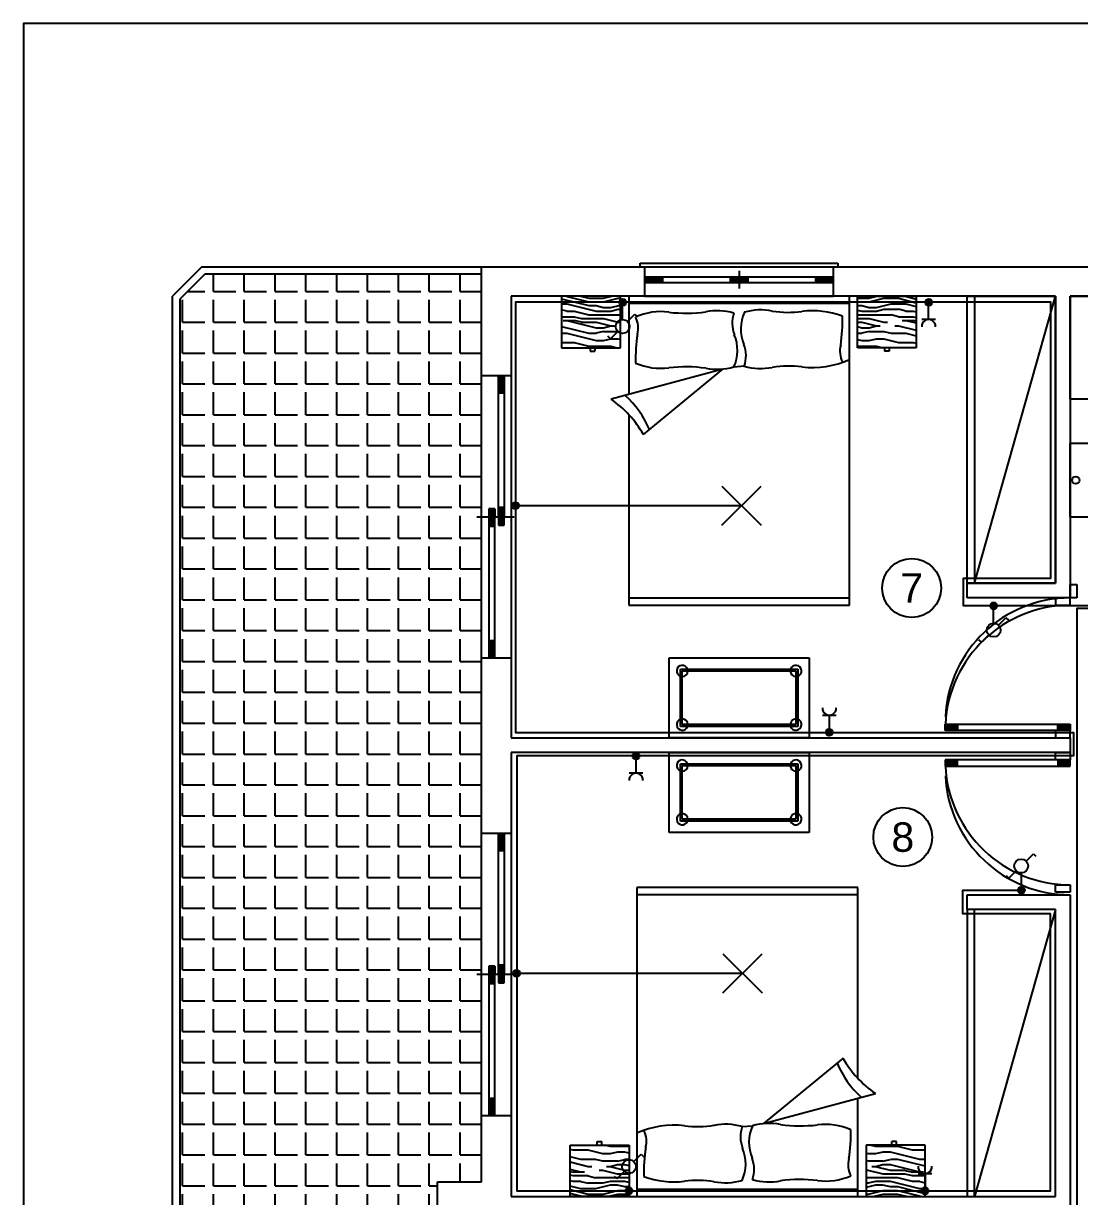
# Model space of a CAD drawing. Header units: millimetres. Extents: x 10 to 1430, y 10 to 287.
# Drawn here: x 10 to 162.5, y 117.6 to 287 of the extents above; entities that cross this region are included whole.
import ezdxf
from ezdxf.enums import TextEntityAlignment as Align

# ---------------------------------------------------------------- set-up
doc = ezdxf.new("R2010")
doc.units = ezdxf.units.MM
doc.header["$MEASUREMENT"] = 0
for name, color, linetype in [('Bathroom', 253, 'Continuous'), ('Doors', 253, 'Continuous'), ('Furnitures', 253, 'Continuous'), ('Label', 10, 'Continuous'), ('Walls', 253, 'Continuous'), ('Windows', 253, 'Continuous')]:
    doc.layers.add(name, color=color, linetype=linetype)
doc.styles.get("Standard").update_dxf_attribs({"font": 'arial.ttf'})

# ---------------------------------------------------------------- blocks, each defined once
blk = doc.blocks.new('Cnnection Point')
h = blk.add_hatch(color=256)
h.dxf.hatch_style = 1
h.paths.add_polyline_path([(222.61, 128.46, 1), (223.61, 128.46, 1)])
blk.add_circle((223.11, 128.46), 0.5)
blk = doc.blocks.new('Alle Retour')
for points in [[(0.71, 0.71), (1.77, 1.77)], [(1.77, 1.77), (2.12, 1.41)], [(-1.77, -1.77), (-2.12, -1.41)], [(-0.71, -0.71), (-1.77, -1.77)], [(0, -1), (0, -3)]]:
    blk.add_lwpolyline(points)
blk.add_circle((0, 0), 1)
blk.add_blockref('Cnnection Point', (-223.11, -131.96))
blk = doc.blocks.new('Socket')
for points in [[(217.26, 126.17), (219.26, 126.17)], [(218.26, 126.17), (218.26, 124.17)]]:
    blk.add_lwpolyline(points)
blk.add_arc((218.26, 127.17), 1, 177.864, 2.136)
blk.add_blockref('Cnnection Point', (-4.86, -4.79))

msp = doc.modelspace()

# ---------------------------------------------------------------- hatches: boundary and pattern name
at = {"layer": 'Bathroom'}
h = msp.add_hatch(dxfattribs=at)
h.set_pattern_fill('ANGLE', color=256, scale=0.6375, style=0)
h.set_pattern_definition([(0, (838.9515, -1.0475), (0, 4.452937), [3.2385, -1.214438]), (90, (838.9515, -1.0475), (-4.452937, 3e-16), [3.2385, -1.214438])])
h.paths.add_polyline_path([(76.15, 250.81), (36.21, 250.81), (32.58, 247.18), (32.58, 52.2), (36.21, 48.57), (69.77, 48.57), (69.77, 119.76), (76.15, 119.76)])
at = {"layer": 'Furnitures'}
h = msp.add_hatch(dxfattribs=at)
h.set_pattern_fill('PANEL', color=256, scale=10.625, angle=720, style=0, pattern_type=2)
h.set_pattern_definition([(360, (309.444, 231.644), (8e-15, 10.625), [2.125, -3.1875, 1.0625, -4.25]), (360, (316.881, 231.91), (8e-15, 10.625), [2.125, -8.5]), (360, (315.819, 232.441), (8e-15, 10.625), [1.0625, -9.5625]), (360, (309.975, 232.707), (8e-15, 10.625), [0.53125, -7.4375, 0.53125, -2.125]), (360, (313.694, 233.238), (8e-15, 10.625), [2.125, -3.1875, 0.53125, -4.78125]), (360, (311.038, 233.504), (8e-15, 10.625), [1.59375, -9.03125]), (360, (313.694, 233.769), (8e-15, 10.625), [3.1875, -7.4375]), (360, (310.506, 234.035), (8e-15, 10.625), [2.125, -8.5]), (360, (314.756, 234.3), (8e-15, 10.625), [5.3125, -5.3125]), (360, (311.569, 234.832), (8e-15, 10.625), [1.0625, -3.1875, 2.125, -4.25]), (360, (319.006, 235.097), (8e-15, 10.625), [2.125, -8.5]), (360, (316.881, 235.363), (8e-15, 10.625), [1.0625, -9.5625]), (360, (314.756, 235.629), (8e-15, 10.625), [1.0625, -9.5625]), (360, (309.444, 235.894), (8e-15, 10.625), [2.125, -8.5]), (360, (314.756, 236.16), (8e-15, 10.625), [2.125, -8.5]), (360, (314.756, 236.691), (8e-15, 10.625), [2.125, -2.125, 2.125, -4.25]), (360, (312.631, 237.222), (8e-15, 10.625), [1.0625, -5.3125, 2.125, -2.125]), (360, (314.756, 237.488), (8e-15, 10.625), [3.1875, -7.4375]), (360, (314.756, 238.019), (8e-15, 10.625), [2.125, -8.5]), (360, (310.506, 238.285), (8e-15, 10.625), [3.1875, -4.25, 1.0625, -2.125]), (360, (310.506, 238.816), (8e-15, 10.625), [5.3125, -5.3125]), (360, (316.881, 239.082), (8e-15, 10.625), [1.0625, -9.5625]), (360, (313.694, 239.347), (8e-15, 10.625), [2.125, -8.5]), (360, (311.569, 239.613), (8e-15, 10.625), [1.0625, -4.25, 1.0625, -4.25]), (360, (310.506, 239.879), (8e-15, 10.625), [1.0625, -3.1875, 2.125, -4.25]), (360, (312.631, 240.144), (8e-15, 10.625), [1.0625, -5.3125, 1.0625, -3.1875]), (360, (314.756, 240.41), (8e-15, 10.625), [3.1875, -7.4375]), (360, (310.506, 240.941), (8e-15, 10.625), [2.125, -8.5]), (360, (315.819, 241.207), (8e-15, 10.625), [1.0625, -9.5625]), (360, (317.944, 241.472), (8e-15, 10.625), [1.0625, -9.5625]), (14.0362, (316.8815, 232.441), (10.625, -4e-10), [1.09438, -42.71362]), (14.0362, (317.944, 234.8317), (10.625, -4e-10), [1.09438, -42.71362]), (14.0362, (316.8815, 241.2067), (10.625, -4e-10), [1.09438, -42.71362]), (14.0362, (313.694, 237.2223), (10.625, -4e-10), [1.09438, -42.71362]), (14.0362, (315.819, 238.816), (10.625, -4e-10), [1.09438, -42.71362]), (14.0362, (316.8815, 238.0192), (10.625, -4e-10), [1.09438, -42.71362]), (14.0362, (311.569, 239.8785), (10.625, -4e-10), [1.09438, -42.71362]), (14.0362, (315.819, 239.3473), (10.625, -4e-10), [1.09438, -42.71362]), (14.0362, (317.944, 235.363), (10.625, -4e-10), [2.18875, -41.61925]), (14.0362, (316.8815, 236.1598), (10.625, -4e-10), [2.18875, -41.61925]), (14.0362, (316.8815, 236.691), (10.625, -4e-10), [2.18875, -41.61925]), (165.9638, (313.694, 233.238), (-10.625, -4e-10), [1.09438, -2.18875, 1.09438, -39.4305]), (165.9638, (311.569, 234.8317), (-10.625, -4e-10), [1.09438, -42.71362]), (165.9638, (311.569, 239.613), (-10.625, -4e-10), [2.18875, -41.61925]), (194.0362, (316.8815, 231.9098), (-10.625, 4e-10), [1.09437, -42.71362]), (345.9638, (319.0065, 231.9098), (10.625, 4e-10), [1.09438, -42.71362]), (345.9638, (315.819, 235.6285), (10.625, 4e-10), [1.09438, -42.71362]), (345.9638, (317.944, 237.488), (10.625, 4e-10), [1.09438, -42.71362]), (345.9638, (313.694, 238.2848), (10.625, 4e-10), [1.09438, -42.71362]), (345.9638, (312.6315, 239.613), (10.625, 4e-10), [1.09438, -42.71362]), (345.9638, (313.694, 240.1442), (10.625, 4e-10), [1.09438, -42.71362]), (345.9638, (313.694, 238.2848), (10.625, 4e-10), [1.09438, -42.71362]), (345.9638, (316.8815, 239.8785), (10.625, 4e-10), [4.3775, -39.4305]), (345.9638, (310.5065, 232.7067), (10.625, 4e-10), [4.3775, -39.4305]), (345.9638, (311.569, 233.5035), (10.625, 4e-10), [4.3775, -39.4305]), (345.9638, (312.6315, 234.0348), (10.625, 4e-10), [1.09438, -2.18875, 2.18875, -38.33612]), (345.9638, (312.6315, 234.8317), (10.625, 4e-10), [2.18875, -2.18875, 2.18875, -37.24175]), (345.9638, (311.569, 235.8942), (10.625, 4e-10), [4.3775, -39.4305]), (345.9638, (310.5065, 236.691), (10.625, 4e-10), [4.3775, -39.4305]), (345.9638, (310.5065, 237.2223), (10.625, 4e-10), [4.3775, -39.4305]), (345.9638, (317.944, 240.4098), (10.625, 4e-10), [1.09438, -42.71362]), (345.9638, (319.0065, 241.4723), (10.625, 2e-06), [2.18875, -41.61925]), (345.9638, (312.6315, 240.941), (10.625, 2e-06), [2.18875, -41.61925]), (345.9638, (311.569, 231.6442), (10.625, 2e-07), [4.3775, -39.4305]), (345.9638, (317.944, 239.0817), (10.625, 2e-07), [3.28313, -40.52487]), (345.9638, (319.0065, 238.2848), (10.625, 2e-07), [6.56625, -37.24175])])
h.paths.add_polyline_path([(96.19, 240.19), (96.19, 247.62), (87.68, 247.62), (87.68, 240.19)])
h = msp.add_hatch(dxfattribs=at)
h.set_pattern_fill('PANEL', color=256, scale=10.625, angle=720, style=0, pattern_type=2)
h.set_pattern_definition([(360, (305.283, 231.644), (8e-15, 10.625), [2.125, -3.1875, 1.0625, -4.25]), (360, (312.72, 231.91), (8e-15, 10.625), [2.125, -8.5]), (360, (311.658, 232.441), (8e-15, 10.625), [1.0625, -9.5625]), (360, (305.814, 232.707), (8e-15, 10.625), [0.53125, -7.4375, 0.53125, -2.125]), (360, (309.533, 233.238), (8e-15, 10.625), [2.125, -3.1875, 0.53125, -4.78125]), (360, (306.877, 233.504), (8e-15, 10.625), [1.59375, -9.03125]), (360, (309.533, 233.769), (8e-15, 10.625), [3.1875, -7.4375]), (360, (306.345, 234.035), (8e-15, 10.625), [2.125, -8.5]), (360, (310.595, 234.3), (8e-15, 10.625), [5.3125, -5.3125]), (360, (307.408, 234.832), (8e-15, 10.625), [1.0625, -3.1875, 2.125, -4.25]), (360, (314.845, 235.097), (8e-15, 10.625), [2.125, -8.5]), (360, (312.72, 235.363), (8e-15, 10.625), [1.0625, -9.5625]), (360, (310.595, 235.629), (8e-15, 10.625), [1.0625, -9.5625]), (360, (305.283, 235.894), (8e-15, 10.625), [2.125, -8.5]), (360, (310.595, 236.16), (8e-15, 10.625), [2.125, -8.5]), (360, (310.595, 236.691), (8e-15, 10.625), [2.125, -2.125, 2.125, -4.25]), (360, (308.47, 237.222), (8e-15, 10.625), [1.0625, -5.3125, 2.125, -2.125]), (360, (310.595, 237.488), (8e-15, 10.625), [3.1875, -7.4375]), (360, (310.595, 238.019), (8e-15, 10.625), [2.125, -8.5]), (360, (306.345, 238.285), (8e-15, 10.625), [3.1875, -4.25, 1.0625, -2.125]), (360, (306.345, 238.816), (8e-15, 10.625), [5.3125, -5.3125]), (360, (312.72, 239.082), (8e-15, 10.625), [1.0625, -9.5625]), (360, (309.533, 239.347), (8e-15, 10.625), [2.125, -8.5]), (360, (307.408, 239.613), (8e-15, 10.625), [1.0625, -4.25, 1.0625, -4.25]), (360, (306.345, 239.879), (8e-15, 10.625), [1.0625, -3.1875, 2.125, -4.25]), (360, (308.47, 240.144), (8e-15, 10.625), [1.0625, -5.3125, 1.0625, -3.1875]), (360, (310.595, 240.41), (8e-15, 10.625), [3.1875, -7.4375]), (360, (306.345, 240.941), (8e-15, 10.625), [2.125, -8.5]), (360, (311.658, 241.207), (8e-15, 10.625), [1.0625, -9.5625]), (360, (313.783, 241.472), (8e-15, 10.625), [1.0625, -9.5625]), (14.0362, (312.7203, 232.441), (10.625, -4e-10), [1.09438, -42.7136]), (14.0362, (313.7828, 234.8317), (10.625, -4e-10), [1.09438, -42.7136]), (14.0362, (312.7203, 241.2067), (10.625, -4e-10), [1.09438, -42.7136]), (14.0362, (309.5328, 237.2223), (10.625, -4e-10), [1.0944, -42.7136]), (14.0362, (311.6578, 238.816), (10.625, -4e-10), [1.0944, -42.7136]), (14.0362, (312.7203, 238.0192), (10.625, -4e-10), [1.09438, -42.7136]), (14.0362, (307.4078, 239.8785), (10.625, -4e-10), [1.0944, -42.7136]), (14.0362, (311.6578, 239.3473), (10.625, -4e-10), [1.0944, -42.7136]), (14.0362, (313.7828, 235.363), (10.625, -4e-10), [2.18875, -41.61925]), (14.0362, (312.7203, 236.1598), (10.625, -4e-10), [2.18875, -41.61925]), (14.0362, (312.7203, 236.691), (10.625, -4e-10), [2.18875, -41.61925]), (165.9638, (309.5328, 233.238), (-10.625, -4e-10), [1.09438, -2.18875, 1.09438, -39.4305]), (165.9638, (307.4078, 234.8317), (-10.625, -4e-10), [1.0944, -42.7136]), (165.9638, (307.4078, 239.613), (-10.625, -4e-10), [2.18875, -41.61925]), (194.0362, (312.7203, 231.9098), (-10.625, 4e-10), [1.09437, -42.7136]), (345.9638, (314.8453, 231.9098), (10.625, 4e-10), [1.09438, -42.7136]), (345.9638, (311.6578, 235.6285), (10.625, 4e-10), [1.0944, -42.7136]), (345.9638, (313.7828, 237.488), (10.625, 4e-10), [1.09438, -42.7136]), (345.9638, (309.5328, 238.2848), (10.625, 4e-10), [1.0944, -42.7136]), (345.9638, (308.4703, 239.613), (10.625, 4e-10), [1.0944, -42.7136]), (345.9638, (309.5328, 240.1442), (10.625, 4e-10), [1.0944, -42.7136]), (345.9638, (309.5328, 238.2848), (10.625, 4e-10), [1.0944, -42.7136]), (345.9638, (312.7203, 239.8785), (10.625, 4e-10), [4.3775, -39.4305]), (345.9638, (306.3453, 232.7067), (10.625, 4e-10), [4.3775, -39.4305]), (345.9638, (307.4078, 233.5035), (10.625, 4e-10), [4.3775, -39.4305]), (345.9638, (308.4703, 234.0348), (10.625, 4e-10), [1.09438, -2.18875, 2.18875, -38.33612]), (345.9638, (308.4703, 234.8317), (10.625, 4e-10), [2.18875, -2.18875, 2.18875, -37.24175]), (345.9638, (307.4078, 235.8942), (10.625, 4e-10), [4.3775, -39.4305]), (345.9638, (306.3453, 236.691), (10.625, 4e-10), [4.3775, -39.4305]), (345.9638, (306.3453, 237.2223), (10.625, 4e-10), [4.3775, -39.4305]), (345.9638, (313.7828, 240.4098), (10.625, 4e-10), [1.09438, -42.7136]), (345.9638, (314.8453, 241.4723), (10.625, 2e-06), [2.18875, -41.61925]), (345.9638, (308.4703, 240.941), (10.625, 2e-06), [2.18875, -41.61925]), (345.9638, (307.4078, 231.6442), (10.625, 2e-07), [4.3775, -39.4305]), (345.9638, (313.7828, 239.0817), (10.625, 2e-07), [3.28313, -40.52487]), (345.9638, (314.8453, 238.2848), (10.625, 2e-07), [6.56625, -37.24175])])
h.paths.add_polyline_path([(138.92, 247.62), (130.42, 247.62), (130.42, 240.19), (138.92, 240.19)])
h = msp.add_hatch(dxfattribs=at)
h.set_pattern_fill('PANEL', color=256, scale=10.625, angle=540, style=0, pattern_type=2)
h.set_pattern_definition([(180, (-77.426, 133.614), (-7e-15, -10.625), [2.125, -3.1875, 1.0625, -4.25]), (180, (-84.863, 133.348), (-7e-15, -10.625), [2.125, -8.5]), (180, (-83.8, 132.817), (-7e-15, -10.625), [1.0625, -9.5625]), (180, (-77.957, 132.551), (-7e-15, -10.625), [0.53125, -7.4375, 0.53125, -2.125]), (180, (-81.676, 132.02), (-7e-15, -10.625), [2.125, -3.1875, 0.53125, -4.78125]), (180, (-79.019, 131.754), (-7e-15, -10.625), [1.59375, -9.03125]), (180, (-81.676, 131.489), (-7e-15, -10.625), [3.1875, -7.4375]), (180, (-78.488, 131.223), (-7e-15, -10.625), [2.125, -8.5]), (180, (-82.738, 130.958), (-7e-15, -10.625), [5.3125, -5.3125]), (180, (-79.55, 130.426), (-7e-15, -10.625), [1.0625, -3.1875, 2.125, -4.25]), (180, (-86.988, 130.161), (-7e-15, -10.625), [2.125, -8.5]), (180, (-84.863, 129.895), (-7e-15, -10.625), [1.0625, -9.5625]), (180, (-82.738, 129.63), (-7e-15, -10.625), [1.0625, -9.5625]), (180, (-77.426, 129.364), (-7e-15, -10.625), [2.125, -8.5]), (180, (-82.738, 129.098), (-7e-15, -10.625), [2.125, -8.5]), (180, (-82.738, 128.567), (-7e-15, -10.625), [2.125, -2.125, 2.125, -4.25]), (180, (-80.613, 128.036), (-7e-15, -10.625), [1.0625, -5.3125, 2.125, -2.125]), (180, (-82.738, 127.77), (-7e-15, -10.625), [3.1875, -7.4375]), (180, (-82.738, 127.239), (-7e-15, -10.625), [2.125, -8.5]), (180, (-78.488, 126.973), (-7e-15, -10.625), [3.1875, -4.25, 1.0625, -2.125]), (180, (-78.488, 126.442), (-7e-15, -10.625), [5.3125, -5.3125]), (180, (-84.863, 126.176), (-7e-15, -10.625), [1.0625, -9.5625]), (180, (-81.676, 125.911), (-7e-15, -10.625), [2.125, -8.5]), (180, (-79.55, 125.645), (-7e-15, -10.625), [1.0625, -4.25, 1.0625, -4.25]), (180, (-78.488, 125.38), (-7e-15, -10.625), [1.0625, -3.1875, 2.125, -4.25]), (180, (-80.613, 125.114), (-7e-15, -10.625), [1.0625, -5.3125, 1.0625, -3.1875]), (180, (-82.738, 124.848), (-7e-15, -10.625), [3.1875, -7.4375]), (180, (-78.488, 124.317), (-7e-15, -10.625), [2.125, -8.5]), (180, (-83.8, 124.051), (-7e-15, -10.625), [1.0625, -9.5625]), (180, (-85.926, 123.786), (-7e-15, -10.625), [1.0625, -9.5625]), (194.0362, (-84.863, 132.817), (-10.625, 4e-10), [1.09438, -42.7136]), (194.0362, (-85.9255, 130.4263), (-10.625, 4e-10), [1.09438, -42.7136]), (194.0362, (-84.863, 124.0513), (-10.625, 4e-10), [1.09438, -42.7136]), (194.0362, (-81.6755, 128.0357), (-10.625, 4e-10), [1.0944, -42.7136]), (194.0362, (-83.8005, 126.442), (-10.625, 4e-10), [1.0944, -42.7136]), (194.0362, (-84.863, 127.2388), (-10.625, 4e-10), [1.09438, -42.7136]), (194.0362, (-79.5505, 125.3795), (-10.625, 4e-10), [1.0944, -42.7136]), (194.0362, (-83.8005, 125.9107), (-10.625, 4e-10), [1.0944, -42.7136]), (194.0362, (-85.9255, 129.895), (-10.625, 4e-10), [2.18875, -41.61925]), (194.0362, (-84.863, 129.0982), (-10.625, 4e-10), [2.18875, -41.61925]), (194.0362, (-84.863, 128.567), (-10.625, 4e-10), [2.18875, -41.61925]), (345.9638, (-81.6755, 132.02), (10.625, 4e-10), [1.09438, -2.18875, 1.09438, -39.4305]), (345.9638, (-79.5505, 130.4263), (10.625, 4e-10), [1.0944, -42.7136]), (345.9638, (-79.5505, 125.645), (10.625, 4e-10), [2.18875, -41.61925]), (14.0362, (-84.863, 133.3482), (10.625, -4e-10), [1.09438, -42.7136]), (165.9638, (-86.988, 133.3482), (-10.625, -4e-10), [1.09438, -42.7136]), (165.9638, (-83.8005, 129.6295), (-10.625, -4e-10), [1.0944, -42.7136]), (165.9638, (-85.9255, 127.77), (-10.625, -4e-10), [1.09438, -42.7136]), (165.9638, (-81.6755, 126.9732), (-10.625, -4e-10), [1.0944, -42.7136]), (165.9638, (-80.613, 125.645), (-10.625, -4e-10), [1.0944, -42.7136]), (165.9638, (-81.6755, 125.1138), (-10.625, -4e-10), [1.0944, -42.7136]), (165.9638, (-81.6755, 126.9732), (-10.625, -4e-10), [1.0944, -42.7136]), (165.9638, (-84.863, 125.3795), (-10.625, -4e-10), [4.3775, -39.4305]), (165.9638, (-78.488, 132.5513), (-10.625, -4e-10), [4.3775, -39.4305]), (165.9638, (-79.5505, 131.7545), (-10.625, -4e-10), [4.3775, -39.4305]), (165.9638, (-80.613, 131.2232), (-10.625, -4e-10), [1.09438, -2.18875, 2.18875, -38.33612]), (165.9638, (-80.613, 130.4263), (-10.625, -4e-10), [2.18875, -2.18875, 2.18875, -37.24175]), (165.9638, (-79.5505, 129.3638), (-10.625, -4e-10), [4.3775, -39.4305]), (165.9638, (-78.488, 128.567), (-10.625, -4e-10), [4.3775, -39.4305]), (165.9638, (-78.488, 128.0357), (-10.625, -4e-10), [4.3775, -39.4305]), (165.9638, (-85.9255, 124.8482), (-10.625, -4e-10), [1.09438, -42.7136]), (165.9638, (-86.988, 123.7857), (-10.625, -2e-06), [2.18875, -41.61925]), (165.9638, (-80.613, 124.317), (-10.625, -2e-06), [2.18875, -41.61925]), (165.9638, (-79.5505, 133.6138), (-10.625, -2e-07), [4.3775, -39.4305]), (165.9638, (-85.9255, 126.1763), (-10.625, -2e-07), [3.28312, -40.52487]), (165.9638, (-86.988, 126.9732), (-10.625, -2e-07), [6.56625, -37.24175])])
h.paths.add_polyline_path([(88.94, 117.63), (97.44, 117.63), (97.44, 125.07), (88.94, 125.07)])
h = msp.add_hatch(dxfattribs=at)
h.set_pattern_fill('PANEL', color=256, scale=10.625, angle=540, style=0, pattern_type=2)
h.set_pattern_definition([(180, (-81.587, 133.614), (-7e-15, -10.625), [2.125, -3.1875, 1.0625, -4.25]), (180, (-89.024, 133.348), (-7e-15, -10.625), [2.125, -8.5]), (180, (-87.962, 132.817), (-7e-15, -10.625), [1.0625, -9.5625]), (180, (-82.118, 132.551), (-7e-15, -10.625), [0.53125, -7.4375, 0.53125, -2.125]), (180, (-85.837, 132.02), (-7e-15, -10.625), [2.125, -3.1875, 0.53125, -4.78125]), (180, (-83.18, 131.754), (-7e-15, -10.625), [1.59375, -9.03125]), (180, (-85.837, 131.489), (-7e-15, -10.625), [3.1875, -7.4375]), (180, (-82.649, 131.223), (-7e-15, -10.625), [2.125, -8.5]), (180, (-86.899, 130.958), (-7e-15, -10.625), [5.3125, -5.3125]), (180, (-83.712, 130.426), (-7e-15, -10.625), [1.0625, -3.1875, 2.125, -4.25]), (180, (-91.149, 130.161), (-7e-15, -10.625), [2.125, -8.5]), (180, (-89.024, 129.895), (-7e-15, -10.625), [1.0625, -9.5625]), (180, (-86.899, 129.63), (-7e-15, -10.625), [1.0625, -9.5625]), (180, (-81.587, 129.364), (-7e-15, -10.625), [2.125, -8.5]), (180, (-86.899, 129.098), (-7e-15, -10.625), [2.125, -8.5]), (180, (-86.899, 128.567), (-7e-15, -10.625), [2.125, -2.125, 2.125, -4.25]), (180, (-84.774, 128.036), (-7e-15, -10.625), [1.0625, -5.3125, 2.125, -2.125]), (180, (-86.899, 127.77), (-7e-15, -10.625), [3.1875, -7.4375]), (180, (-86.899, 127.239), (-7e-15, -10.625), [2.125, -8.5]), (180, (-82.649, 126.973), (-7e-15, -10.625), [3.1875, -4.25, 1.0625, -2.125]), (180, (-82.649, 126.442), (-7e-15, -10.625), [5.3125, -5.3125]), (180, (-89.024, 126.176), (-7e-15, -10.625), [1.0625, -9.5625]), (180, (-85.837, 125.911), (-7e-15, -10.625), [2.125, -8.5]), (180, (-83.712, 125.645), (-7e-15, -10.625), [1.0625, -4.25, 1.0625, -4.25]), (180, (-82.649, 125.38), (-7e-15, -10.625), [1.0625, -3.1875, 2.125, -4.25]), (180, (-84.774, 125.114), (-7e-15, -10.625), [1.0625, -5.3125, 1.0625, -3.1875]), (180, (-86.899, 124.848), (-7e-15, -10.625), [3.1875, -7.4375]), (180, (-82.649, 124.317), (-7e-15, -10.625), [2.125, -8.5]), (180, (-87.962, 124.051), (-7e-15, -10.625), [1.0625, -9.5625]), (180, (-90.087, 123.786), (-7e-15, -10.625), [1.0625, -9.5625]), (194.0362, (-89.0242, 132.817), (-10.625, 4e-10), [1.09438, -42.71362]), (194.0362, (-90.0867, 130.4263), (-10.625, 4e-10), [1.09438, -42.71362]), (194.0362, (-89.0242, 124.0513), (-10.625, 4e-10), [1.09438, -42.71362]), (194.0362, (-85.8367, 128.0357), (-10.625, 4e-10), [1.09438, -42.71362]), (194.0362, (-87.9617, 126.442), (-10.625, 4e-10), [1.09438, -42.71362]), (194.0362, (-89.0242, 127.2388), (-10.625, 4e-10), [1.09438, -42.71362]), (194.0362, (-83.7117, 125.3795), (-10.625, 4e-10), [1.09438, -42.71362]), (194.0362, (-87.9617, 125.9107), (-10.625, 4e-10), [1.09438, -42.71362]), (194.0362, (-90.0867, 129.895), (-10.625, 4e-10), [2.18875, -41.61925]), (194.0362, (-89.0242, 129.0982), (-10.625, 4e-10), [2.18875, -41.61925]), (194.0362, (-89.0242, 128.567), (-10.625, 4e-10), [2.18875, -41.61925]), (345.9638, (-85.8367, 132.02), (10.625, 4e-10), [1.09438, -2.18875, 1.09438, -39.4305]), (345.9638, (-83.7117, 130.4263), (10.625, 4e-10), [1.09438, -42.71362]), (345.9638, (-83.7117, 125.645), (10.625, 4e-10), [2.18875, -41.61925]), (14.0362, (-89.0242, 133.3482), (10.625, -4e-10), [1.09438, -42.71362]), (165.9638, (-91.1492, 133.3482), (-10.625, -4e-10), [1.09438, -42.71362]), (165.9638, (-87.9617, 129.6295), (-10.625, -4e-10), [1.09438, -42.71362]), (165.9638, (-90.0867, 127.77), (-10.625, -4e-10), [1.09438, -42.71362]), (165.9638, (-85.8367, 126.9732), (-10.625, -4e-10), [1.09438, -42.71362]), (165.9638, (-84.7742, 125.645), (-10.625, -4e-10), [1.09438, -42.71362]), (165.9638, (-85.8367, 125.1138), (-10.625, -4e-10), [1.09438, -42.71362]), (165.9638, (-85.8367, 126.9732), (-10.625, -4e-10), [1.09438, -42.71362]), (165.9638, (-89.0242, 125.3795), (-10.625, -4e-10), [4.3775, -39.4305]), (165.9638, (-82.6492, 132.5513), (-10.625, -4e-10), [4.3775, -39.4305]), (165.9638, (-83.7117, 131.7545), (-10.625, -4e-10), [4.3775, -39.4305]), (165.9638, (-84.7742, 131.2232), (-10.625, -4e-10), [1.09438, -2.18875, 2.18875, -38.33612]), (165.9638, (-84.7742, 130.4263), (-10.625, -4e-10), [2.18875, -2.18875, 2.18875, -37.24175]), (165.9638, (-83.7117, 129.3638), (-10.625, -4e-10), [4.3775, -39.4305]), (165.9638, (-82.6492, 128.567), (-10.625, -4e-10), [4.3775, -39.4305]), (165.9638, (-82.6492, 128.0357), (-10.625, -4e-10), [4.3775, -39.4305]), (165.9638, (-90.0867, 124.8482), (-10.625, -4e-10), [1.09438, -42.71362]), (165.9638, (-91.1492, 123.7857), (-10.625, -2e-06), [2.18875, -41.61925]), (165.9638, (-84.7742, 124.317), (-10.625, -2e-06), [2.18875, -41.61925]), (165.9638, (-83.7117, 133.6138), (-10.625, -2e-07), [4.3775, -39.4305]), (165.9638, (-90.0867, 126.1763), (-10.625, -2e-07), [3.28312, -40.52487]), (165.9638, (-91.1492, 126.9732), (-10.625, -2e-07), [6.56625, -37.24175])])
h.paths.add_polyline_path([(131.67, 125.07), (131.67, 117.63), (140.18, 117.63), (140.18, 125.07)])

# ---------------------------------------------------------------- linework, layer by layer
msp.add_lwpolyline([(10, 10), (410, 10), (410, 287), (10, 287)], close=True)
for points in [[(225.89, 135.83), (180.51, 135.83), (180.51, 202.92), (145.75, 202.92), (145.75, 206.89), (158.36, 206.89), (158.36, 246.74), (81.06, 246.74), (81.06, 217.38), (81.06, 217.38)], [(110.84, 214.55), (116.5, 220.21)], [(110.84, 220.21), (116.5, 214.55)], [(113.67, 217.38), (81.06, 217.38)], [(81.06, 217.38), (81.06, 184.64), (161.63, 184.64), (161.63, 181.24), (81.22, 181.24), (81.22, 118.46), (158.31, 118.46), (158.31, 158.44), (145.66, 158.44), (145.66, 161.86), (154.07, 161.86)], [(225.89, 135.43), (180.11, 135.43), (180.11, 202.52), (162.11, 202.52), (162.11, 118.42), (162.11, 114.68), (75.1, 114.68), (75.1, 52.83), (132.03, 52.83)], [(111, 147.02), (116.66, 152.68)], [(111, 152.68), (116.66, 147.02)], [(113.83, 149.85), (81.22, 149.85)]]:
    msp.add_lwpolyline(points)
at = {"layer": 'Bathroom'}
msp.add_line((161.15, 215.75), (161.15, 226.37), dxfattribs=at)
msp.add_lwpolyline([(161.15, 215.75), (166.46, 215.75, 0.414214), (167.52, 216.81), (167.52, 225.31, 0.414214), (166.46, 226.37), (161.15, 226.37)], format="xyb", dxfattribs=at)
msp.add_circle((161.94, 221.06), 0.531, dxfattribs=at)
at = {"layer": 'Doors'}
for p, q in [((161.15, 205.98), (162.11, 205.98)), ((161.15, 204.06), (161.15, 205.98)), ((162.11, 205.98), (162.11, 204.06)), ((159.02, 204.06), (159.02, 203)), ((161.15, 204.06), (159.02, 204.06)), ((162.11, 204.06), (161.15, 204.06)), ((161.15, 203), (161.15, 204.06)), ((159.02, 203), (161.15, 203)), ((143.08, 184.94), (143.08, 185.84)), ((143.08, 185.84), (161.15, 185.84)), ((144.89, 185.66), (143.08, 185.66)), ((144.89, 185.48), (143.08, 185.48)), ((144.89, 185.3), (143.08, 185.3)), ((161.15, 184.94), (143.08, 184.94)), ((144.89, 185.12), (143.09, 185.12)), ((144.89, 185.84), (144.89, 184.94)), ((159.02, 184.94), (159.02, 183.87)), ((159.34, 184.94), (159.34, 185.84)), ((159.34, 185.66), (161.15, 185.66)), ((159.34, 185.48), (161.15, 185.48)), ((159.34, 185.3), (161.15, 185.3)), ((159.34, 185.12), (161.15, 185.12)), ((161.15, 185.84), (161.15, 184.94)), ((161.15, 183.87), (161.15, 184.94)), ((159.02, 183.87), (161.15, 183.87)), ((159.02, 181.75), (161.15, 181.75)), ((159.02, 180.69), (159.02, 181.75)), ((161.15, 181.75), (161.15, 180.69)), ((161.15, 180.69), (143.08, 180.69)), ((143.08, 180.69), (143.08, 179.78)), ((144.89, 180.33), (143.08, 180.33)), ((144.89, 180.15), (143.08, 180.15)), ((144.89, 179.96), (143.08, 179.96)), ((143.08, 179.78), (161.15, 179.78)), ((144.89, 180.51), (143.09, 180.51)), ((144.89, 179.78), (144.89, 180.69)), ((159.34, 180.69), (159.34, 179.78)), ((159.34, 180.51), (161.15, 180.51)), ((159.34, 180.33), (161.15, 180.33)), ((159.34, 180.15), (161.15, 180.15)), ((159.34, 179.96), (161.15, 179.96)), ((161.15, 179.78), (161.15, 180.69)), ((159.02, 161.56), (159.02, 162.62)), ((159.02, 162.62), (161.15, 162.62)), ((161.15, 162.62), (161.15, 161.56)), ((161.15, 161.56), (159.02, 161.56))]:
    msp.add_line(p, q, dxfattribs=at)
for centre, start, end in [((161.15, 184.94), 90, 177.134), ((161.15, 180.69), 182.866, 270)]:
    msp.add_arc(centre, 18.06, start, end, dxfattribs=at)
at = {"layer": 'Furnitures'}
for p, q in [((96.19, 247.62), (87.68, 247.62)), ((87.68, 247.62), (87.68, 240.19)), ((96.19, 240.19), (96.19, 247.62)), ((129.27, 247.62), (97.4, 247.62)), ((97.4, 247.62), (97.4, 233.43)), ((126.93, 247.62), (99.73, 247.62)), ((129.27, 203), (129.27, 247.62)), ((130.42, 240.19), (130.42, 247.62)), ((130.42, 247.62), (138.92, 247.62)), ((138.92, 247.62), (138.92, 240.19)), ((146.27, 206.19), (146.27, 247.62)), ((146.27, 247.62), (159.02, 247.62)), ((147.33, 247.62), (147.33, 206.19)), ((147.33, 206.19), (159.02, 247.62)), ((159.02, 247.62), (159.02, 206.19)), ((129.27, 246.56), (97.4, 246.56)), ((87.68, 240.19), (96.19, 240.19)), ((91.81, 240.19), (91.81, 239.68)), ((91.81, 239.68), (92.49, 239.68)), ((92.49, 240.19), (92.49, 239.68)), ((138.92, 240.19), (130.42, 240.19)), ((134.33, 240.19), (134.33, 239.68)), ((135.01, 239.68), (134.33, 239.68)), ((135.01, 240.19), (135.01, 239.68)), ((114.08, 237.52), (112.59, 237.4)), ((110.99, 237.07), (94.85, 232.75)), ((99.52, 227.65), (110.99, 237.07)), ((97.4, 230.53), (97.4, 203)), ((97.4, 225.31), (97.4, 223.72)), ((159.02, 206.19), (146.27, 206.19)), ((97.4, 204.06), (129.27, 204.06)), ((110.68, 204.06), (112.27, 204.06)), ((97.4, 203), (129.27, 203)), ((103.24, 183.87), (103.24, 195.41)), ((103.24, 195.41), (123.43, 195.41)), ((123.43, 195.41), (123.43, 183.87)), ((104.86, 185.5), (104.86, 193.79)), ((104.86, 193.79), (121.81, 193.79)), ((105.13, 185.77), (105.13, 193.52)), ((105.13, 193.52), (121.54, 193.52)), ((113.51, 193.79), (121.81, 193.79)), ((121.54, 193.52), (121.54, 185.77)), ((121.81, 193.79), (121.81, 185.5)), ((121.81, 193.79), (121.81, 185.5)), ((121.81, 185.5), (104.86, 185.5)), ((121.54, 185.77), (105.13, 185.77)), ((121.81, 185.5), (113.51, 185.5)), ((123.43, 183.87), (103.24, 183.87)), ((103.24, 170.21), (103.24, 181.75)), ((103.24, 181.75), (123.43, 181.75)), ((123.43, 181.75), (123.43, 170.21)), ((104.86, 171.84), (104.86, 180.13)), ((104.86, 180.13), (121.81, 180.13)), ((105.13, 172.11), (105.13, 179.86)), ((105.13, 179.86), (121.54, 179.86)), ((113.51, 180.13), (121.81, 180.13)), ((121.54, 179.86), (121.54, 172.11)), ((121.81, 180.13), (121.81, 171.84)), ((121.81, 180.13), (121.81, 171.84)), ((121.81, 171.84), (104.86, 171.84)), ((121.54, 172.11), (105.13, 172.11)), ((121.81, 171.84), (113.51, 171.84)), ((123.43, 170.21), (103.24, 170.21)), ((130.46, 162.26), (98.59, 162.26)), ((98.59, 162.26), (98.59, 117.63)), ((130.46, 161.2), (98.59, 161.2)), ((117.18, 161.2), (115.59, 161.2)), ((130.46, 134.72), (130.46, 162.26)), ((146.27, 159.07), (146.27, 117.63)), ((159.02, 159.07), (146.27, 159.07)), ((147.33, 117.63), (147.33, 159.07)), ((159.02, 159.07), (147.33, 117.63)), ((159.02, 117.63), (159.02, 159.07)), ((130.46, 139.95), (130.46, 141.54)), ((128.34, 137.61), (116.87, 128.19)), ((116.87, 128.19), (133.01, 132.51)), ((130.46, 117.63), (130.46, 131.83)), ((113.77, 127.74), (115.27, 127.86)), ((92.85, 125.58), (93.53, 125.58)), ((92.85, 125.07), (92.85, 125.58)), ((93.53, 125.07), (93.53, 125.58)), ((136.05, 125.58), (135.37, 125.58)), ((135.37, 125.07), (135.37, 125.58)), ((136.05, 125.07), (136.05, 125.58)), ((88.94, 117.63), (88.94, 125.07)), ((88.94, 125.07), (97.44, 125.07)), ((97.44, 125.07), (97.44, 117.63)), ((140.18, 125.07), (131.67, 125.07)), ((131.67, 125.07), (131.67, 117.63)), ((140.18, 117.63), (140.18, 125.07)), ((98.59, 118.7), (130.46, 118.7)), ((97.44, 117.63), (88.94, 117.63)), ((98.59, 117.63), (130.46, 117.63)), ((131.67, 117.63), (140.18, 117.63))]:
    msp.add_line(p, q, dxfattribs=at)
for centre, radius, start, end in [((116.48, 236.9), 8.74, 79.1245, 105.9401), ((102, 236.52), 8.87, 82.2488, 114.0107), ((95.36, 243.04), 3.41, 344.8176, 27.5569), ((105.63, 266.92), 21.75, 263.5962, 277.6868), ((110.18, 236.78), 8.74, 74.0599, 100.8755), ((116.92, 243.71), 4.58, 161.1542, 201.0308), ((119.37, 242.91), 5.8, 155.5726, 202.9632), ((120.46, 259.27), 13.98, 260.4078, 277.9901), ((123.86, 232.45), 13.06, 70.2499, 96.4038), ((102.33, 244.31), 25.95, 351.6987, 0.9603), ((124.33, 238.4), 25.95, 171.6987, 180.9603), ((107.3, 239.8), 5.8, 335.5726, 22.9632), ((109.75, 239), 4.58, 341.1542, 21.0308), ((131.3, 239.67), 3.41, 164.8176, 207.5569), ((102, 246.08), 8.87, 245.9893, 277.7512), ((105.63, 215.67), 21.75, 82.3132, 96.4038), ((110.18, 245.81), 8.74, 259.1245, 285.9401), ((116.48, 245.93), 8.74, 254.0599, 280.8755), ((120.46, 223.56), 13.98, 82.0099, 99.5922), ((123.86, 250.38), 13.06, 263.5962, 294.4608), ((85.81, 219.77), 15.82, 29.8765, 55.1444), ((87.47, 222.94), 14, 22.7507, 47.6942), ((105.13, 193.52), 0.811, 19.4712, 250.5288), ((105.13, 193.52), 0.811, 270, 0), ((121.54, 193.52), 0.811, 180, 270), ((121.54, 193.52), 0.811, 289.4712, 160.5288), ((105.13, 185.77), 0.811, 109.4712, 340.5288), ((105.13, 185.77), 0.811, 0, 90), ((121.54, 185.77), 0.811, 90, 180), ((121.54, 185.77), 0.811, 199.4712, 70.5288), ((105.13, 179.86), 0.811, 19.4712, 250.5288), ((105.13, 179.86), 0.811, 270, 0), ((121.54, 179.86), 0.811, 180, 270), ((121.54, 179.86), 0.811, 289.4712, 160.5288), ((105.13, 172.11), 0.811, 109.4712, 340.5288), ((105.13, 172.11), 0.811, 0, 90), ((121.54, 172.11), 0.811, 90, 180), ((121.54, 172.11), 0.811, 199.4712, 70.5288), ((142.05, 145.49), 15.82, 209.8765, 235.1444), ((140.39, 142.32), 14, 202.7507, 227.6942), ((103.99, 114.88), 13.06, 83.5962, 114.4608), ((96.55, 125.59), 3.41, 344.8176, 27.5569), ((107.39, 141.7), 13.98, 262.0099, 279.5922), ((111.37, 119.33), 8.74, 74.0599, 100.8755), ((118.11, 126.26), 4.58, 161.1542, 201.0308), ((120.56, 125.46), 5.8, 155.5726, 202.9632), ((117.67, 119.45), 8.74, 79.1245, 105.9401), ((122.23, 149.59), 21.75, 262.3132, 276.4038), ((125.85, 119.18), 8.87, 65.9893, 97.7512), ((103.52, 126.85), 25.95, 351.6987, 0.9603), ((125.52, 120.95), 25.95, 171.6987, 180.9603), ((108.49, 122.35), 5.8, 335.5726, 22.9632), ((110.93, 121.55), 4.58, 341.1542, 21.0308), ((132.49, 122.21), 3.41, 164.8176, 207.5569), ((103.99, 132.81), 13.06, 250.2499, 276.4038), ((125.85, 128.74), 8.87, 262.2488, 294.0107), ((107.39, 105.99), 13.98, 80.4078, 97.9901), ((111.37, 128.36), 8.74, 259.1245, 285.9401), ((117.67, 128.48), 8.74, 254.0599, 280.8755), ((122.23, 98.34), 21.75, 83.5962, 97.6868)]:
    msp.add_arc(centre, radius, start, end, dxfattribs=at)
at = {"layer": 'Label'}
for centre in [(138.26, 205.49), (136.97, 169.53)]:
    msp.add_circle(centre, 4.25, dxfattribs=at)
at = {"layer": 'Walls'}
for p, q in [((35.77, 251.87), (31.52, 247.62)), ((36.21, 250.81), (32.58, 247.18)), ((35.77, 251.87), (76.15, 251.87)), ((76.15, 250.81), (36.21, 250.81)), ((76.15, 119.76), (76.15, 251.87)), ((76.15, 251.87), (202.58, 251.87)), ((31.52, 51.76), (31.52, 247.62)), ((159.02, 247.62), (80.4, 247.62)), ((80.4, 247.62), (80.4, 183.87)), ((159.02, 206.19), (159.02, 247.62)), ((198.33, 247.62), (161.15, 247.62)), ((161.15, 247.62), (161.15, 204.06)), ((161.15, 232.75), (161.15, 247.62)), ((161.15, 247.62), (164.33, 247.62)), ((32.58, 247.18), (32.58, 52.2)), ((164.33, 232.75), (161.15, 232.75)), ((146.27, 204.06), (146.27, 206.19)), ((146.27, 206.19), (159.02, 206.19)), ((161.15, 204.06), (146.27, 204.06)), ((80.4, 183.87), (161.15, 183.87)), ((161.15, 183.87), (161.15, 181.75)), ((161.15, 181.75), (80.4, 181.75)), ((80.4, 181.75), (80.4, 117.63)), ((146.27, 159.07), (146.27, 161.2)), ((146.27, 161.2), (161.15, 161.2)), ((161.15, 161.2), (161.15, 115.51)), ((159.02, 159.07), (146.27, 159.07)), ((159.02, 117.63), (159.02, 159.07)), ((69.77, 47.51), (69.77, 119.76)), ((69.77, 119.76), (76.15, 119.76)), ((80.4, 117.63), (159.02, 117.63))]:
    msp.add_line(p, q, dxfattribs=at)
for centre, start, end in [((161.15, 186), 90, 177.134), ((161.15, 179.26), 182.866, 270)]:
    msp.add_arc(centre, 18.06, start, end, dxfattribs=at)
at = {"layer": 'Windows'}
for p, q in [((99.05, 251.87), (99.05, 252.38)), ((99.05, 252.38), (127.61, 252.38)), ((127.61, 252.38), (127.61, 251.87)), ((99.05, 251.87), (127.61, 251.87)), ((99.73, 247.62), (99.73, 251.87)), ((99.73, 247.62), (99.73, 251.87)), ((113.33, 251.28), (113.33, 248.73)), ((126.93, 251.87), (126.93, 247.62)), ((126.93, 251.87), (126.93, 247.62)), ((99.73, 250.43), (126.93, 250.43)), ((99.73, 250.26), (102.28, 250.26)), ((102.28, 250.09), (99.73, 250.09)), ((99.73, 249.92), (102.28, 249.92)), ((102.28, 249.75), (99.73, 249.75)), ((99.73, 249.58), (126.93, 249.58)), ((102.28, 250.43), (102.28, 249.58)), ((112.06, 250.43), (112.06, 249.58)), ((114.61, 250.26), (112.06, 250.26)), ((112.06, 250.09), (114.61, 250.09)), ((114.61, 249.92), (112.06, 249.92)), ((112.06, 249.75), (114.61, 249.75)), ((114.61, 250.43), (114.61, 249.58)), ((124.38, 250.43), (124.38, 249.58)), ((124.38, 250.26), (126.93, 250.26)), ((126.93, 250.09), (124.38, 250.09)), ((124.38, 249.92), (126.93, 249.92)), ((126.93, 249.75), (124.38, 249.75)), ((126.93, 249.92), (126.93, 249.75)), ((99.73, 247.62), (126.93, 247.62)), ((76.15, 236.15), (80.4, 236.15)), ((76.15, 195.35), (76.15, 236.15)), ((78.57, 215.74), (78.57, 236.15)), ((78.74, 236.15), (78.74, 233.6)), ((78.91, 233.6), (78.91, 236.15)), ((79.08, 236.15), (79.08, 233.6)), ((79.25, 233.6), (79.25, 236.15)), ((79.42, 236.15), (79.42, 215.74)), ((80.4, 236.15), (80.4, 195.35)), ((79.42, 233.6), (78.57, 233.6)), ((78.04, 216.93), (77.19, 216.93)), ((77.19, 216.93), (77.19, 215.74)), ((77.36, 216.93), (77.36, 214.38)), ((77.53, 216.93), (77.53, 214.38)), ((77.7, 216.93), (77.7, 214.38)), ((77.87, 216.93), (77.87, 214.38)), ((78.04, 216.93), (78.04, 215.74)), ((79.42, 217.12), (78.57, 217.12)), ((78.74, 214.57), (78.74, 217.12)), ((78.91, 217.12), (78.91, 214.57)), ((79.08, 214.57), (79.08, 217.12)), ((79.25, 217.12), (79.25, 214.57)), ((80.86, 215.74), (75.46, 215.74)), ((77.19, 215.74), (77.19, 195.35)), ((78.04, 195.35), (78.04, 215.74)), ((78.57, 215.74), (78.57, 214.57)), ((79.42, 214.57), (79.42, 215.74)), ((78.04, 214.38), (77.19, 214.38)), ((78.57, 214.57), (79.42, 214.57)), ((77.19, 197.9), (78.04, 197.9)), ((77.36, 197.9), (77.36, 195.35)), ((77.53, 197.9), (77.53, 195.35)), ((77.7, 197.9), (77.7, 195.35)), ((77.87, 197.9), (77.87, 195.35)), ((80.4, 195.35), (76.15, 195.35)), ((76.15, 170.09), (80.4, 170.09)), ((76.15, 129.29), (76.15, 170.09)), ((78.57, 149.68), (78.57, 170.09)), ((78.74, 170.09), (78.74, 167.54)), ((78.91, 167.54), (78.91, 170.09)), ((79.08, 170.09), (79.08, 167.54)), ((79.25, 167.54), (79.25, 170.09)), ((79.42, 170.09), (79.42, 149.68)), ((80.4, 170.09), (80.4, 129.29)), ((79.42, 167.54), (78.57, 167.54)), ((78.04, 150.87), (77.19, 150.87)), ((77.19, 150.87), (77.19, 149.68)), ((77.36, 150.87), (77.36, 148.32)), ((77.53, 150.87), (77.53, 148.32)), ((77.7, 150.87), (77.7, 148.32)), ((77.87, 150.87), (77.87, 148.32)), ((78.04, 150.87), (78.04, 149.68)), ((79.42, 151.06), (78.57, 151.06)), ((78.74, 148.51), (78.74, 151.06)), ((78.91, 151.06), (78.91, 148.51)), ((79.08, 148.51), (79.08, 151.06)), ((79.25, 151.06), (79.25, 148.51)), ((80.86, 149.68), (75.46, 149.68)), ((77.19, 149.68), (77.19, 129.29)), ((78.04, 129.29), (78.04, 149.68)), ((78.57, 149.68), (78.57, 148.51)), ((79.42, 148.51), (79.42, 149.68)), ((78.04, 148.32), (77.19, 148.32)), ((78.57, 148.51), (79.42, 148.51)), ((77.19, 131.84), (78.04, 131.84)), ((77.36, 131.84), (77.36, 129.29)), ((77.53, 131.84), (77.53, 129.29)), ((77.7, 131.84), (77.7, 129.29)), ((77.87, 131.84), (77.87, 129.29)), ((80.4, 129.29), (76.15, 129.29))]:
    msp.add_line(p, q, dxfattribs=at)

# ---------------------------------------------------------------- block references
at = {"rotation": 180}
for name, p in [('Alle Retour', (96.52, 243.24)), ('Socket', (358.96, 370.42)), ('Alle Retour', (150.09, 199.42)), ('Socket', (316.71, 304.91))]:
    msp.add_blockref(name, p, dxfattribs=at)
for name, p in [('Cnnection Point', (-142.05, 88.92)), ('Socket', (-91.9, 60.97)), ('Alle Retour', (154.07, 165.36)), ('Cnnection Point', (-141.9, 21.39)), ('Alle Retour', (97.44, 121.96)), ('Socket', (-78.08, -5.21))]:
    msp.add_blockref(name, p)

# ---------------------------------------------------------------- texts
at = {"layer": 'Label'}
for s, p in [('7', (138.26, 205.49)), ('8', (136.97, 169.53))]:
    msp.add_text(s, height=4.25, dxfattribs=at).set_placement(p, align=Align.MIDDLE_CENTER)

doc.saveas('drawing.dxf')
